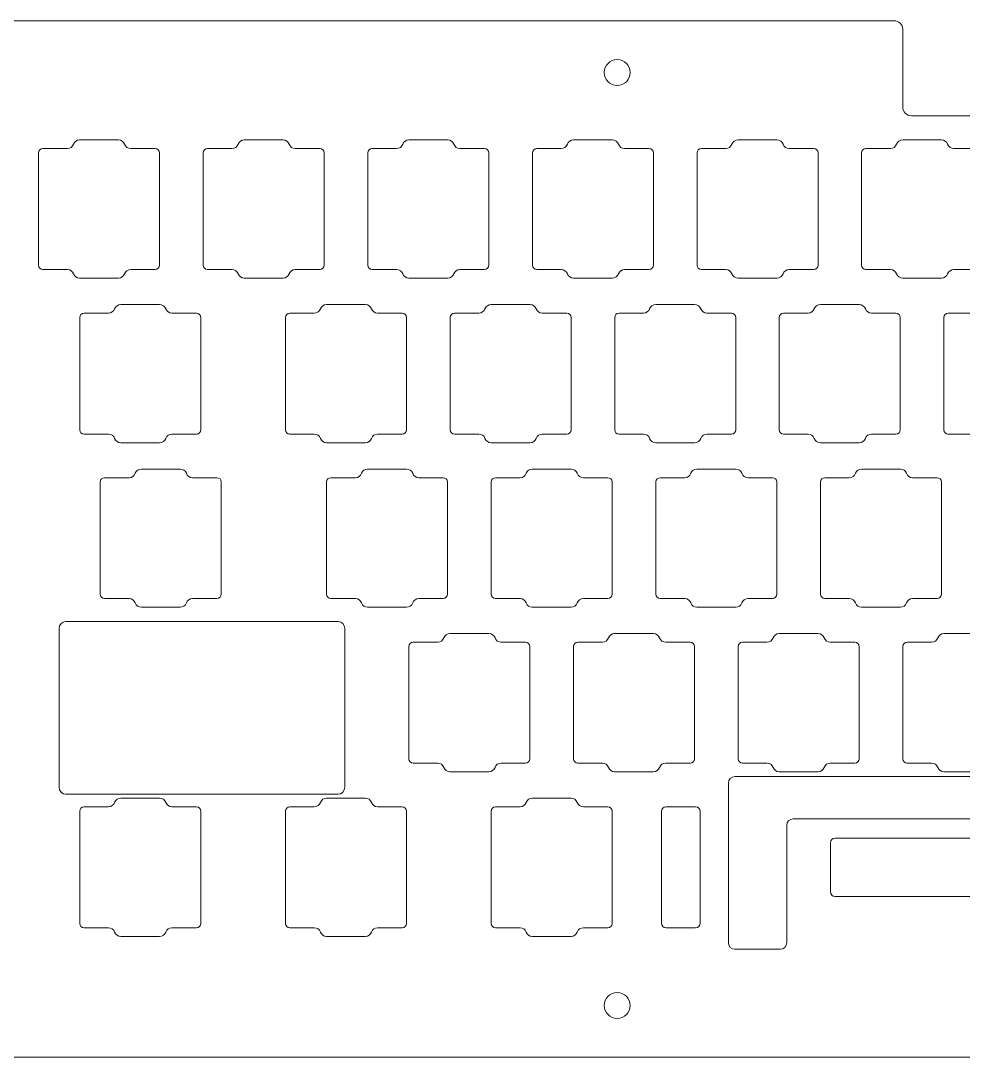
# Model space of a CAD drawing. Header units: inches. Extents: x -12 to 72, y -8.2 to 38.2.
# Drawn here: x 40.44 to 51.34, y 26.19 to 38.19 of the extents above; entities that cross this region are included whole.
import ezdxf

# ---------------------------------------------------------------- set-up
doc = ezdxf.new("R2010")
doc.units = ezdxf.units.IN
doc.header["$MEASUREMENT"] = 0
doc.layers.add('Layer 1', color=7, linetype='Continuous')

# ---------------------------------------------------------------- blocks, each defined once
blk = doc.blocks.new('block 145')
at = {"layer": 'Layer 1', "lineweight": 0}
blk.add_open_spline([(71.567, 38.189), (71.788, 38.189), (71.967, 38.009), (71.967, 37.789), (71.967, 37.789), (71.967, 26.589), (71.967, 26.589), (71.967, 26.368), (71.788, 26.189), (71.567, 26.189), (71.567, 26.189), (31.119, 26.189), (31.119, 26.189), (30.898, 26.189), (30.719, 26.368), (30.719, 26.589), (30.719, 26.589), (30.719, 37.789), (30.719, 37.789), (30.719, 38.009), (30.898, 38.189), (31.119, 38.189), (31.119, 38.189), (50.543, 38.189), (50.543, 38.189), (50.598, 38.189), (50.643, 38.144), (50.643, 38.089), (50.643, 38.089), (50.643, 37.189), (50.643, 37.189), (50.643, 37.133), (50.688, 37.089), (50.743, 37.089), (50.743, 37.089), (51.943, 37.089), (51.943, 37.089), (51.998, 37.089), (52.043, 37.133), (52.043, 37.189), (52.043, 37.189), (52.043, 38.089), (52.043, 38.089), (52.043, 38.144), (52.088, 38.189), (52.143, 38.189), (52.143, 38.189), (71.567, 38.189), (71.567, 38.189)], degree=3, knots=[0, 0, 0, 0, 1, 1, 1, 2, 2, 2, 3, 3, 3, 4, 4, 4, 5, 5, 5, 6, 6, 6, 7, 7, 7, 8, 8, 8, 9, 9, 9, 10, 10, 10, 11, 11, 11, 12, 12, 12, 13, 13, 13, 14, 14, 14, 15, 15, 15, 16, 16, 16, 16], dxfattribs=at)
blk = doc.blocks.new('block 146')
at = {"layer": 'Layer 1', "lineweight": 0}
blk.add_open_spline([(52.703, 28.051), (52.733, 28.051), (52.757, 28.075), (52.757, 28.105), (52.757, 28.105), (52.757, 28.672), (52.757, 28.672), (52.757, 28.702), (52.733, 28.726), (52.703, 28.726), (52.703, 28.726), (49.859, 28.726), (49.859, 28.726), (49.829, 28.726), (49.805, 28.702), (49.805, 28.672), (49.805, 28.672), (49.805, 28.105), (49.805, 28.105), (49.805, 28.075), (49.829, 28.051), (49.859, 28.051), (49.859, 28.051), (52.703, 28.051), (52.703, 28.051)], degree=3, knots=[0, 0, 0, 0, 1, 1, 1, 2, 2, 2, 3, 3, 3, 4, 4, 4, 5, 5, 5, 6, 6, 6, 7, 7, 7, 8, 8, 8, 8], dxfattribs=at)
blk = doc.blocks.new('block 148')
at = {"layer": 'Layer 1', "lineweight": 0}
blk.add_open_spline([(48.3, 29.035), (48.3, 29.064), (48.276, 29.089), (48.246, 29.089), (48.246, 29.089), (47.904, 29.089), (47.904, 29.089), (47.874, 29.089), (47.85, 29.064), (47.85, 29.035), (47.85, 29.035), (47.85, 27.743), (47.85, 27.743), (47.85, 27.713), (47.874, 27.689), (47.904, 27.689), (47.904, 27.689), (48.246, 27.689), (48.246, 27.689), (48.276, 27.689), (48.3, 27.713), (48.3, 27.743), (48.3, 27.743), (48.3, 29.035), (48.3, 29.035)], degree=3, knots=[0, 0, 0, 0, 1, 1, 1, 2, 2, 2, 3, 3, 3, 4, 4, 4, 5, 5, 5, 6, 6, 6, 7, 7, 7, 8, 8, 8, 8], dxfattribs=at)
blk = doc.blocks.new('block 152')
at = {"layer": 'Layer 1', "lineweight": 0}
blk.add_open_spline([(47.488, 26.789), (47.488, 26.872), (47.421, 26.939), (47.338, 26.939), (47.255, 26.939), (47.188, 26.872), (47.188, 26.789), (47.188, 26.706), (47.255, 26.639), (47.338, 26.639), (47.421, 26.639), (47.488, 26.706), (47.488, 26.789), (47.488, 26.789), (47.488, 26.789), (47.488, 26.789)], degree=3, knots=[0, 0, 0, 0, 1, 1, 1, 2, 2, 2, 3, 3, 3, 4, 4, 4, 5, 5, 5, 5], dxfattribs=at)
blk = doc.blocks.new('block 159')
at = {"layer": 'Layer 1', "lineweight": 0}
blk.add_open_spline([(47.488, 37.589), (47.488, 37.671), (47.421, 37.739), (47.338, 37.739), (47.255, 37.739), (47.188, 37.671), (47.188, 37.589), (47.188, 37.506), (47.255, 37.439), (47.338, 37.439), (47.421, 37.439), (47.488, 37.506), (47.488, 37.589), (47.488, 37.589), (47.488, 37.589), (47.488, 37.589)], degree=3, knots=[0, 0, 0, 0, 1, 1, 1, 2, 2, 2, 3, 3, 3, 4, 4, 4, 5, 5, 5, 5], dxfattribs=at)
blk = doc.blocks.new('block 166')
at = {"layer": 'Layer 1', "lineweight": 0}
blk.add_open_spline([(51.092, 35.209), (51.123, 35.209), (51.152, 35.229), (51.162, 35.259), (51.173, 35.288), (51.201, 35.309), (51.233, 35.309), (51.233, 35.309), (51.517, 35.309), (51.517, 35.309), (51.544, 35.309), (51.567, 35.331), (51.567, 35.359), (51.567, 35.359), (51.567, 36.659), (51.567, 36.659), (51.567, 36.686), (51.544, 36.709), (51.517, 36.709), (51.517, 36.709), (51.233, 36.709), (51.233, 36.709), (51.201, 36.709), (51.173, 36.729), (51.162, 36.759), (51.152, 36.788), (51.123, 36.809), (51.092, 36.809), (51.092, 36.809), (50.642, 36.809), (50.642, 36.809), (50.61, 36.809), (50.581, 36.788), (50.571, 36.759), (50.56, 36.729), (50.532, 36.709), (50.5, 36.709), (50.5, 36.709), (50.217, 36.709), (50.217, 36.709), (50.189, 36.709), (50.167, 36.686), (50.167, 36.659), (50.167, 36.659), (50.167, 35.359), (50.167, 35.359), (50.167, 35.331), (50.189, 35.309), (50.217, 35.309), (50.217, 35.309), (50.5, 35.309), (50.5, 35.309), (50.532, 35.309), (50.56, 35.288), (50.571, 35.259), (50.581, 35.229), (50.61, 35.209), (50.642, 35.209), (50.642, 35.209), (51.092, 35.209), (51.092, 35.209)], degree=3, knots=[0, 0, 0, 0, 1, 1, 1, 2, 2, 2, 3, 3, 3, 4, 4, 4, 5, 5, 5, 6, 6, 6, 7, 7, 7, 8, 8, 8, 9, 9, 9, 10, 10, 10, 11, 11, 11, 12, 12, 12, 13, 13, 13, 14, 14, 14, 15, 15, 15, 16, 16, 16, 17, 17, 17, 18, 18, 18, 19, 19, 19, 20, 20, 20, 20], dxfattribs=at)
blk = doc.blocks.new('block 167')
at = {"layer": 'Layer 1', "lineweight": 0}
blk.add_open_spline([(48.737, 36.809), (48.705, 36.809), (48.676, 36.788), (48.666, 36.759), (48.655, 36.729), (48.627, 36.709), (48.595, 36.709), (48.595, 36.709), (48.312, 36.709), (48.312, 36.709), (48.284, 36.709), (48.262, 36.686), (48.262, 36.659), (48.262, 36.659), (48.262, 35.359), (48.262, 35.359), (48.262, 35.331), (48.284, 35.309), (48.312, 35.309), (48.312, 35.309), (48.595, 35.309), (48.595, 35.309), (48.627, 35.309), (48.655, 35.288), (48.666, 35.259), (48.676, 35.229), (48.705, 35.209), (48.737, 35.209), (48.737, 35.209), (49.187, 35.209), (49.187, 35.209), (49.218, 35.209), (49.247, 35.229), (49.257, 35.259), (49.268, 35.288), (49.296, 35.309), (49.328, 35.309), (49.328, 35.309), (49.612, 35.309), (49.612, 35.309), (49.639, 35.309), (49.662, 35.331), (49.662, 35.359), (49.662, 35.359), (49.662, 36.659), (49.662, 36.659), (49.662, 36.686), (49.639, 36.709), (49.612, 36.709), (49.612, 36.709), (49.328, 36.709), (49.328, 36.709), (49.296, 36.709), (49.268, 36.729), (49.257, 36.759), (49.247, 36.788), (49.218, 36.809), (49.187, 36.809), (49.187, 36.809), (48.737, 36.809), (48.737, 36.809)], degree=3, knots=[0, 0, 0, 0, 1, 1, 1, 2, 2, 2, 3, 3, 3, 4, 4, 4, 5, 5, 5, 6, 6, 6, 7, 7, 7, 8, 8, 8, 9, 9, 9, 10, 10, 10, 11, 11, 11, 12, 12, 12, 13, 13, 13, 14, 14, 14, 15, 15, 15, 16, 16, 16, 17, 17, 17, 18, 18, 18, 19, 19, 19, 20, 20, 20, 20], dxfattribs=at)
blk = doc.blocks.new('block 168')
at = {"layer": 'Layer 1', "lineweight": 0}
blk.add_open_spline([(43.472, 35.209), (43.503, 35.209), (43.532, 35.229), (43.542, 35.259), (43.553, 35.288), (43.581, 35.309), (43.613, 35.309), (43.613, 35.309), (43.897, 35.309), (43.897, 35.309), (43.924, 35.309), (43.947, 35.331), (43.947, 35.359), (43.947, 35.359), (43.947, 36.659), (43.947, 36.659), (43.947, 36.686), (43.924, 36.709), (43.897, 36.709), (43.897, 36.709), (43.613, 36.709), (43.613, 36.709), (43.581, 36.709), (43.553, 36.729), (43.542, 36.759), (43.532, 36.788), (43.503, 36.809), (43.472, 36.809), (43.472, 36.809), (43.022, 36.809), (43.022, 36.809), (42.99, 36.809), (42.961, 36.788), (42.951, 36.759), (42.94, 36.729), (42.912, 36.709), (42.88, 36.709), (42.88, 36.709), (42.597, 36.709), (42.597, 36.709), (42.569, 36.709), (42.547, 36.686), (42.547, 36.659), (42.547, 36.659), (42.547, 35.359), (42.547, 35.359), (42.547, 35.331), (42.569, 35.309), (42.597, 35.309), (42.597, 35.309), (42.88, 35.309), (42.88, 35.309), (42.912, 35.309), (42.94, 35.288), (42.951, 35.259), (42.961, 35.229), (42.99, 35.209), (43.022, 35.209), (43.022, 35.209), (43.472, 35.209), (43.472, 35.209)], degree=3, knots=[0, 0, 0, 0, 1, 1, 1, 2, 2, 2, 3, 3, 3, 4, 4, 4, 5, 5, 5, 6, 6, 6, 7, 7, 7, 8, 8, 8, 9, 9, 9, 10, 10, 10, 11, 11, 11, 12, 12, 12, 13, 13, 13, 14, 14, 14, 15, 15, 15, 16, 16, 16, 17, 17, 17, 18, 18, 18, 19, 19, 19, 20, 20, 20, 20], dxfattribs=at)
blk = doc.blocks.new('block 169')
at = {"layer": 'Layer 1', "lineweight": 0}
blk.add_open_spline([(41.117, 36.809), (41.085, 36.809), (41.056, 36.788), (41.046, 36.759), (41.035, 36.729), (41.007, 36.709), (40.975, 36.709), (40.975, 36.709), (40.692, 36.709), (40.692, 36.709), (40.664, 36.709), (40.642, 36.686), (40.642, 36.659), (40.642, 36.659), (40.642, 35.359), (40.642, 35.359), (40.642, 35.331), (40.664, 35.309), (40.692, 35.309), (40.692, 35.309), (40.975, 35.309), (40.975, 35.309), (41.007, 35.309), (41.035, 35.288), (41.046, 35.259), (41.056, 35.229), (41.085, 35.209), (41.117, 35.209), (41.117, 35.209), (41.567, 35.209), (41.567, 35.209), (41.598, 35.209), (41.627, 35.229), (41.637, 35.259), (41.648, 35.288), (41.676, 35.309), (41.708, 35.309), (41.708, 35.309), (41.992, 35.309), (41.992, 35.309), (42.019, 35.309), (42.042, 35.331), (42.042, 35.359), (42.042, 35.359), (42.042, 36.659), (42.042, 36.659), (42.042, 36.686), (42.019, 36.709), (41.992, 36.709), (41.992, 36.709), (41.708, 36.709), (41.708, 36.709), (41.676, 36.709), (41.648, 36.729), (41.637, 36.759), (41.627, 36.788), (41.598, 36.809), (41.567, 36.809), (41.567, 36.809), (41.117, 36.809), (41.117, 36.809)], degree=3, knots=[0, 0, 0, 0, 1, 1, 1, 2, 2, 2, 3, 3, 3, 4, 4, 4, 5, 5, 5, 6, 6, 6, 7, 7, 7, 8, 8, 8, 9, 9, 9, 10, 10, 10, 11, 11, 11, 12, 12, 12, 13, 13, 13, 14, 14, 14, 15, 15, 15, 16, 16, 16, 17, 17, 17, 18, 18, 18, 19, 19, 19, 20, 20, 20, 20], dxfattribs=at)
blk = doc.blocks.new('block 172')
at = {"layer": 'Layer 1', "lineweight": 0}
blk.add_open_spline([(50.139, 33.303), (50.171, 33.303), (50.199, 33.324), (50.21, 33.354), (50.22, 33.383), (50.249, 33.404), (50.28, 33.404), (50.28, 33.404), (50.564, 33.404), (50.564, 33.404), (50.592, 33.404), (50.614, 33.426), (50.614, 33.453), (50.614, 33.453), (50.614, 34.754), (50.614, 34.754), (50.614, 34.781), (50.592, 34.804), (50.564, 34.804), (50.564, 34.804), (50.28, 34.804), (50.28, 34.804), (50.249, 34.804), (50.22, 34.824), (50.21, 34.854), (50.199, 34.883), (50.171, 34.904), (50.139, 34.904), (50.139, 34.904), (49.689, 34.904), (49.689, 34.904), (49.657, 34.904), (49.629, 34.883), (49.618, 34.854), (49.608, 34.824), (49.579, 34.804), (49.548, 34.804), (49.548, 34.804), (49.264, 34.804), (49.264, 34.804), (49.236, 34.804), (49.214, 34.781), (49.214, 34.754), (49.214, 34.754), (49.214, 33.453), (49.214, 33.453), (49.214, 33.426), (49.236, 33.404), (49.264, 33.404), (49.264, 33.404), (49.548, 33.404), (49.548, 33.404), (49.579, 33.404), (49.608, 33.383), (49.618, 33.354), (49.629, 33.324), (49.657, 33.303), (49.689, 33.303), (49.689, 33.303), (50.139, 33.303), (50.139, 33.303)], degree=3, knots=[0, 0, 0, 0, 1, 1, 1, 2, 2, 2, 3, 3, 3, 4, 4, 4, 5, 5, 5, 6, 6, 6, 7, 7, 7, 8, 8, 8, 9, 9, 9, 10, 10, 10, 11, 11, 11, 12, 12, 12, 13, 13, 13, 14, 14, 14, 15, 15, 15, 16, 16, 16, 17, 17, 17, 18, 18, 18, 19, 19, 19, 20, 20, 20, 20], dxfattribs=at)
blk = doc.blocks.new('block 173')
at = {"layer": 'Layer 1', "lineweight": 0}
blk.add_open_spline([(47.784, 34.904), (47.752, 34.904), (47.724, 34.883), (47.713, 34.854), (47.703, 34.824), (47.674, 34.804), (47.643, 34.804), (47.643, 34.804), (47.359, 34.804), (47.359, 34.804), (47.331, 34.804), (47.309, 34.781), (47.309, 34.754), (47.309, 34.754), (47.309, 33.453), (47.309, 33.453), (47.309, 33.426), (47.331, 33.404), (47.359, 33.404), (47.359, 33.404), (47.643, 33.404), (47.643, 33.404), (47.674, 33.404), (47.703, 33.383), (47.713, 33.354), (47.724, 33.324), (47.752, 33.303), (47.784, 33.303), (47.784, 33.303), (48.234, 33.303), (48.234, 33.303), (48.266, 33.303), (48.294, 33.324), (48.305, 33.354), (48.315, 33.383), (48.344, 33.404), (48.375, 33.404), (48.375, 33.404), (48.659, 33.404), (48.659, 33.404), (48.687, 33.404), (48.709, 33.426), (48.709, 33.453), (48.709, 33.453), (48.709, 34.754), (48.709, 34.754), (48.709, 34.781), (48.687, 34.804), (48.659, 34.804), (48.659, 34.804), (48.375, 34.804), (48.375, 34.804), (48.344, 34.804), (48.315, 34.824), (48.305, 34.854), (48.294, 34.883), (48.266, 34.904), (48.234, 34.904), (48.234, 34.904), (47.784, 34.904), (47.784, 34.904)], degree=3, knots=[0, 0, 0, 0, 1, 1, 1, 2, 2, 2, 3, 3, 3, 4, 4, 4, 5, 5, 5, 6, 6, 6, 7, 7, 7, 8, 8, 8, 9, 9, 9, 10, 10, 10, 11, 11, 11, 12, 12, 12, 13, 13, 13, 14, 14, 14, 15, 15, 15, 16, 16, 16, 17, 17, 17, 18, 18, 18, 19, 19, 19, 20, 20, 20, 20], dxfattribs=at)
blk = doc.blocks.new('block 176')
at = {"layer": 'Layer 1', "lineweight": 0}
blk.add_open_spline([(50.615, 31.399), (50.647, 31.399), (50.675, 31.419), (50.686, 31.449), (50.697, 31.479), (50.725, 31.499), (50.757, 31.499), (50.757, 31.499), (51.04, 31.499), (51.04, 31.499), (51.068, 31.499), (51.09, 31.521), (51.09, 31.549), (51.09, 31.549), (51.09, 32.849), (51.09, 32.849), (51.09, 32.876), (51.068, 32.898), (51.04, 32.898), (51.04, 32.898), (50.757, 32.898), (50.757, 32.898), (50.725, 32.898), (50.697, 32.919), (50.686, 32.949), (50.675, 32.978), (50.647, 32.999), (50.615, 32.999), (50.615, 32.999), (50.165, 32.999), (50.165, 32.999), (50.134, 32.999), (50.105, 32.978), (50.095, 32.949), (50.084, 32.919), (50.056, 32.898), (50.024, 32.898), (50.024, 32.898), (49.74, 32.898), (49.74, 32.898), (49.713, 32.898), (49.69, 32.876), (49.69, 32.849), (49.69, 32.849), (49.69, 31.549), (49.69, 31.549), (49.69, 31.521), (49.713, 31.499), (49.74, 31.499), (49.74, 31.499), (50.024, 31.499), (50.024, 31.499), (50.056, 31.499), (50.084, 31.479), (50.095, 31.449), (50.105, 31.419), (50.134, 31.399), (50.165, 31.399), (50.165, 31.399), (50.615, 31.399), (50.615, 31.399)], degree=3, knots=[0, 0, 0, 0, 1, 1, 1, 2, 2, 2, 3, 3, 3, 4, 4, 4, 5, 5, 5, 6, 6, 6, 7, 7, 7, 8, 8, 8, 9, 9, 9, 10, 10, 10, 11, 11, 11, 12, 12, 12, 13, 13, 13, 14, 14, 14, 15, 15, 15, 16, 16, 16, 17, 17, 17, 18, 18, 18, 19, 19, 19, 20, 20, 20, 20], dxfattribs=at)
blk = doc.blocks.new('block 177')
at = {"layer": 'Layer 1', "lineweight": 0}
blk.add_open_spline([(48.26, 32.999), (48.229, 32.999), (48.2, 32.978), (48.19, 32.949), (48.179, 32.919), (48.151, 32.898), (48.119, 32.898), (48.119, 32.898), (47.835, 32.898), (47.835, 32.898), (47.808, 32.898), (47.785, 32.876), (47.785, 32.849), (47.785, 32.849), (47.785, 31.549), (47.785, 31.549), (47.785, 31.521), (47.808, 31.499), (47.835, 31.499), (47.835, 31.499), (48.119, 31.499), (48.119, 31.499), (48.151, 31.499), (48.179, 31.479), (48.19, 31.449), (48.2, 31.419), (48.229, 31.399), (48.26, 31.399), (48.26, 31.399), (48.71, 31.399), (48.71, 31.399), (48.742, 31.399), (48.77, 31.419), (48.781, 31.449), (48.792, 31.479), (48.82, 31.499), (48.852, 31.499), (48.852, 31.499), (49.135, 31.499), (49.135, 31.499), (49.163, 31.499), (49.185, 31.521), (49.185, 31.549), (49.185, 31.549), (49.185, 32.849), (49.185, 32.849), (49.185, 32.876), (49.163, 32.898), (49.135, 32.898), (49.135, 32.898), (48.852, 32.898), (48.852, 32.898), (48.82, 32.898), (48.792, 32.919), (48.781, 32.949), (48.77, 32.978), (48.742, 32.999), (48.71, 32.999), (48.71, 32.999), (48.26, 32.999), (48.26, 32.999)], degree=3, knots=[0, 0, 0, 0, 1, 1, 1, 2, 2, 2, 3, 3, 3, 4, 4, 4, 5, 5, 5, 6, 6, 6, 7, 7, 7, 8, 8, 8, 9, 9, 9, 10, 10, 10, 11, 11, 11, 12, 12, 12, 13, 13, 13, 14, 14, 14, 15, 15, 15, 16, 16, 16, 17, 17, 17, 18, 18, 18, 19, 19, 19, 20, 20, 20, 20], dxfattribs=at)
blk = doc.blocks.new('block 180')
at = {"layer": 'Layer 1', "lineweight": 0}
blk.add_open_spline([(51.568, 29.494), (51.6, 29.494), (51.628, 29.514), (51.639, 29.544), (51.649, 29.574), (51.677, 29.594), (51.709, 29.594), (51.709, 29.594), (51.993, 29.594), (51.993, 29.594), (52.02, 29.594), (52.043, 29.616), (52.043, 29.644), (52.043, 29.644), (52.043, 30.944), (52.043, 30.944), (52.043, 30.971), (52.02, 30.994), (51.993, 30.994), (51.993, 30.994), (51.709, 30.994), (51.709, 30.994), (51.677, 30.994), (51.649, 31.014), (51.639, 31.044), (51.628, 31.074), (51.6, 31.094), (51.568, 31.094), (51.568, 31.094), (51.118, 31.094), (51.118, 31.094), (51.086, 31.094), (51.058, 31.074), (51.047, 31.044), (51.037, 31.014), (51.008, 30.994), (50.976, 30.994), (50.976, 30.994), (50.693, 30.994), (50.693, 30.994), (50.665, 30.994), (50.643, 30.971), (50.643, 30.944), (50.643, 30.944), (50.643, 29.644), (50.643, 29.644), (50.643, 29.616), (50.665, 29.594), (50.693, 29.594), (50.693, 29.594), (50.976, 29.594), (50.976, 29.594), (51.008, 29.594), (51.037, 29.574), (51.047, 29.544), (51.058, 29.514), (51.086, 29.494), (51.118, 29.494), (51.118, 29.494), (51.568, 29.494), (51.568, 29.494)], degree=3, knots=[0, 0, 0, 0, 1, 1, 1, 2, 2, 2, 3, 3, 3, 4, 4, 4, 5, 5, 5, 6, 6, 6, 7, 7, 7, 8, 8, 8, 9, 9, 9, 10, 10, 10, 11, 11, 11, 12, 12, 12, 13, 13, 13, 14, 14, 14, 15, 15, 15, 16, 16, 16, 17, 17, 17, 18, 18, 18, 19, 19, 19, 20, 20, 20, 20], dxfattribs=at)
blk = doc.blocks.new('block 181')
at = {"layer": 'Layer 1', "lineweight": 0}
blk.add_open_spline([(49.213, 31.094), (49.181, 31.094), (49.153, 31.074), (49.142, 31.044), (49.132, 31.014), (49.103, 30.994), (49.071, 30.994), (49.071, 30.994), (48.788, 30.994), (48.788, 30.994), (48.76, 30.994), (48.738, 30.971), (48.738, 30.944), (48.738, 30.944), (48.738, 29.644), (48.738, 29.644), (48.738, 29.616), (48.76, 29.594), (48.788, 29.594), (48.788, 29.594), (49.071, 29.594), (49.071, 29.594), (49.103, 29.594), (49.132, 29.574), (49.142, 29.544), (49.153, 29.514), (49.181, 29.494), (49.213, 29.494), (49.213, 29.494), (49.663, 29.494), (49.663, 29.494), (49.695, 29.494), (49.723, 29.514), (49.734, 29.544), (49.744, 29.574), (49.772, 29.594), (49.804, 29.594), (49.804, 29.594), (50.088, 29.594), (50.088, 29.594), (50.115, 29.594), (50.138, 29.616), (50.138, 29.644), (50.138, 29.644), (50.138, 30.944), (50.138, 30.944), (50.138, 30.971), (50.115, 30.994), (50.088, 30.994), (50.088, 30.994), (49.804, 30.994), (49.804, 30.994), (49.772, 30.994), (49.744, 31.014), (49.734, 31.044), (49.723, 31.074), (49.695, 31.094), (49.663, 31.094), (49.663, 31.094), (49.213, 31.094), (49.213, 31.094)], degree=3, knots=[0, 0, 0, 0, 1, 1, 1, 2, 2, 2, 3, 3, 3, 4, 4, 4, 5, 5, 5, 6, 6, 6, 7, 7, 7, 8, 8, 8, 9, 9, 9, 10, 10, 10, 11, 11, 11, 12, 12, 12, 13, 13, 13, 14, 14, 14, 15, 15, 15, 16, 16, 16, 17, 17, 17, 18, 18, 18, 19, 19, 19, 20, 20, 20, 20], dxfattribs=at)
blk = doc.blocks.new('block 184')
at = {"layer": 'Layer 1', "lineweight": 0}
blk.add_open_spline([(40.955, 29.234), (40.913, 29.234), (40.88, 29.27), (40.88, 29.315), (40.88, 29.315), (40.88, 31.152), (40.88, 31.152), (40.88, 31.197), (40.913, 31.234), (40.955, 31.234), (40.955, 31.234), (44.11, 31.234), (44.11, 31.234), (44.151, 31.234), (44.185, 31.197), (44.185, 31.152), (44.185, 31.152), (44.185, 29.315), (44.185, 29.315), (44.185, 29.27), (44.151, 29.234), (44.11, 29.234), (44.11, 29.234), (40.955, 29.234), (40.955, 29.234)], degree=3, knots=[0, 0, 0, 0, 1, 1, 1, 2, 2, 2, 3, 3, 3, 4, 4, 4, 5, 5, 5, 6, 6, 6, 7, 7, 7, 8, 8, 8, 8], dxfattribs=at)
blk = doc.blocks.new('block 140')
at = {"layer": 'Layer 1', "lineweight": 0}
for points, knots in [([(45.377, 35.209), (45.408, 35.209), (45.437, 35.229), (45.447, 35.259), (45.458, 35.288), (45.486, 35.309), (45.518, 35.309), (45.518, 35.309), (45.802, 35.309), (45.802, 35.309), (45.829, 35.309), (45.852, 35.331), (45.852, 35.359), (45.852, 35.359), (45.852, 36.659), (45.852, 36.659), (45.852, 36.686), (45.829, 36.709), (45.802, 36.709), (45.802, 36.709), (45.518, 36.709), (45.518, 36.709), (45.486, 36.709), (45.458, 36.729), (45.447, 36.759), (45.437, 36.788), (45.408, 36.809), (45.377, 36.809), (45.377, 36.809), (44.927, 36.809), (44.927, 36.809), (44.895, 36.809), (44.866, 36.788), (44.856, 36.759), (44.845, 36.729), (44.817, 36.709), (44.785, 36.709), (44.785, 36.709), (44.502, 36.709), (44.502, 36.709), (44.474, 36.709), (44.452, 36.686), (44.452, 36.659), (44.452, 36.659), (44.452, 35.359), (44.452, 35.359), (44.452, 35.331), (44.474, 35.309), (44.502, 35.309), (44.502, 35.309), (44.785, 35.309), (44.785, 35.309), (44.817, 35.309), (44.845, 35.288), (44.856, 35.259), (44.866, 35.229), (44.895, 35.209), (44.927, 35.209), (44.927, 35.209), (45.377, 35.209), (45.377, 35.209)], [0, 0, 0, 0, 1, 1, 1, 2, 2, 2, 3, 3, 3, 4, 4, 4, 5, 5, 5, 6, 6, 6, 7, 7, 7, 8, 8, 8, 9, 9, 9, 10, 10, 10, 11, 11, 11, 12, 12, 12, 13, 13, 13, 14, 14, 14, 15, 15, 15, 16, 16, 16, 17, 17, 17, 18, 18, 18, 19, 19, 19, 20, 20, 20, 20]), ([(47.282, 35.209), (47.313, 35.209), (47.342, 35.229), (47.352, 35.259), (47.363, 35.288), (47.391, 35.309), (47.423, 35.309), (47.423, 35.309), (47.707, 35.309), (47.707, 35.309), (47.734, 35.309), (47.757, 35.331), (47.757, 35.359), (47.757, 35.359), (47.757, 36.659), (47.757, 36.659), (47.757, 36.686), (47.734, 36.709), (47.707, 36.709), (47.707, 36.709), (47.423, 36.709), (47.423, 36.709), (47.391, 36.709), (47.363, 36.729), (47.352, 36.759), (47.342, 36.788), (47.313, 36.809), (47.282, 36.809), (47.282, 36.809), (46.832, 36.809), (46.832, 36.809), (46.8, 36.809), (46.771, 36.788), (46.761, 36.759), (46.75, 36.729), (46.722, 36.709), (46.69, 36.709), (46.69, 36.709), (46.407, 36.709), (46.407, 36.709), (46.379, 36.709), (46.357, 36.686), (46.357, 36.659), (46.357, 36.659), (46.357, 35.359), (46.357, 35.359), (46.357, 35.331), (46.379, 35.309), (46.407, 35.309), (46.407, 35.309), (46.69, 35.309), (46.69, 35.309), (46.722, 35.309), (46.75, 35.288), (46.761, 35.259), (46.771, 35.229), (46.8, 35.209), (46.832, 35.209), (46.832, 35.209), (47.282, 35.209), (47.282, 35.209)], [0, 0, 0, 0, 1, 1, 1, 2, 2, 2, 3, 3, 3, 4, 4, 4, 5, 5, 5, 6, 6, 6, 7, 7, 7, 8, 8, 8, 9, 9, 9, 10, 10, 10, 11, 11, 11, 12, 12, 12, 13, 13, 13, 14, 14, 14, 15, 15, 15, 16, 16, 16, 17, 17, 17, 18, 18, 18, 19, 19, 19, 20, 20, 20, 20]), ([(42.043, 33.303), (42.075, 33.303), (42.103, 33.324), (42.114, 33.354), (42.124, 33.383), (42.152, 33.404), (42.184, 33.404), (42.184, 33.404), (42.468, 33.404), (42.468, 33.404), (42.495, 33.404), (42.518, 33.426), (42.518, 33.453), (42.518, 33.453), (42.518, 34.754), (42.518, 34.754), (42.518, 34.781), (42.495, 34.804), (42.468, 34.804), (42.468, 34.804), (42.184, 34.804), (42.184, 34.804), (42.152, 34.804), (42.124, 34.824), (42.114, 34.854), (42.103, 34.883), (42.075, 34.904), (42.043, 34.904), (42.043, 34.904), (41.593, 34.904), (41.593, 34.904), (41.561, 34.904), (41.533, 34.883), (41.522, 34.854), (41.512, 34.824), (41.483, 34.804), (41.451, 34.804), (41.451, 34.804), (41.168, 34.804), (41.168, 34.804), (41.14, 34.804), (41.118, 34.781), (41.118, 34.754), (41.118, 34.754), (41.118, 33.453), (41.118, 33.453), (41.118, 33.426), (41.14, 33.404), (41.168, 33.404), (41.168, 33.404), (41.451, 33.404), (41.451, 33.404), (41.483, 33.404), (41.512, 33.383), (41.522, 33.354), (41.533, 33.324), (41.561, 33.303), (41.593, 33.303), (41.593, 33.303), (42.043, 33.303), (42.043, 33.303)], [0, 0, 0, 0, 1, 1, 1, 2, 2, 2, 3, 3, 3, 4, 4, 4, 5, 5, 5, 6, 6, 6, 7, 7, 7, 8, 8, 8, 9, 9, 9, 10, 10, 10, 11, 11, 11, 12, 12, 12, 13, 13, 13, 14, 14, 14, 15, 15, 15, 16, 16, 16, 17, 17, 17, 18, 18, 18, 19, 19, 19, 20, 20, 20, 20]), ([(44.424, 33.303), (44.456, 33.303), (44.484, 33.324), (44.495, 33.354), (44.505, 33.383), (44.534, 33.404), (44.565, 33.404), (44.565, 33.404), (44.849, 33.404), (44.849, 33.404), (44.877, 33.404), (44.899, 33.426), (44.899, 33.453), (44.899, 33.453), (44.899, 34.754), (44.899, 34.754), (44.899, 34.781), (44.877, 34.804), (44.849, 34.804), (44.849, 34.804), (44.565, 34.804), (44.565, 34.804), (44.534, 34.804), (44.505, 34.824), (44.495, 34.854), (44.484, 34.883), (44.456, 34.904), (44.424, 34.904), (44.424, 34.904), (43.974, 34.904), (43.974, 34.904), (43.942, 34.904), (43.914, 34.883), (43.903, 34.854), (43.893, 34.824), (43.864, 34.804), (43.833, 34.804), (43.833, 34.804), (43.549, 34.804), (43.549, 34.804), (43.521, 34.804), (43.499, 34.781), (43.499, 34.754), (43.499, 34.754), (43.499, 33.453), (43.499, 33.453), (43.499, 33.426), (43.521, 33.404), (43.549, 33.404), (43.549, 33.404), (43.833, 33.404), (43.833, 33.404), (43.864, 33.404), (43.893, 33.383), (43.903, 33.354), (43.914, 33.324), (43.942, 33.303), (43.974, 33.303), (43.974, 33.303), (44.424, 33.303), (44.424, 33.303)], [0, 0, 0, 0, 1, 1, 1, 2, 2, 2, 3, 3, 3, 4, 4, 4, 5, 5, 5, 6, 6, 6, 7, 7, 7, 8, 8, 8, 9, 9, 9, 10, 10, 10, 11, 11, 11, 12, 12, 12, 13, 13, 13, 14, 14, 14, 15, 15, 15, 16, 16, 16, 17, 17, 17, 18, 18, 18, 19, 19, 19, 20, 20, 20, 20]), ([(46.329, 33.303), (46.361, 33.303), (46.389, 33.324), (46.4, 33.354), (46.41, 33.383), (46.439, 33.404), (46.47, 33.404), (46.47, 33.404), (46.754, 33.404), (46.754, 33.404), (46.782, 33.404), (46.804, 33.426), (46.804, 33.453), (46.804, 33.453), (46.804, 34.754), (46.804, 34.754), (46.804, 34.781), (46.782, 34.804), (46.754, 34.804), (46.754, 34.804), (46.47, 34.804), (46.47, 34.804), (46.439, 34.804), (46.41, 34.824), (46.4, 34.854), (46.389, 34.883), (46.361, 34.904), (46.329, 34.904), (46.329, 34.904), (45.879, 34.904), (45.879, 34.904), (45.847, 34.904), (45.819, 34.883), (45.808, 34.854), (45.798, 34.824), (45.769, 34.804), (45.738, 34.804), (45.738, 34.804), (45.454, 34.804), (45.454, 34.804), (45.426, 34.804), (45.404, 34.781), (45.404, 34.754), (45.404, 34.754), (45.404, 33.453), (45.404, 33.453), (45.404, 33.426), (45.426, 33.404), (45.454, 33.404), (45.454, 33.404), (45.738, 33.404), (45.738, 33.404), (45.769, 33.404), (45.798, 33.383), (45.808, 33.354), (45.819, 33.324), (45.847, 33.303), (45.879, 33.303), (45.879, 33.303), (46.329, 33.303), (46.329, 33.303)], [0, 0, 0, 0, 1, 1, 1, 2, 2, 2, 3, 3, 3, 4, 4, 4, 5, 5, 5, 6, 6, 6, 7, 7, 7, 8, 8, 8, 9, 9, 9, 10, 10, 10, 11, 11, 11, 12, 12, 12, 13, 13, 13, 14, 14, 14, 15, 15, 15, 16, 16, 16, 17, 17, 17, 18, 18, 18, 19, 19, 19, 20, 20, 20, 20]), ([(52.044, 33.303), (52.076, 33.303), (52.104, 33.324), (52.115, 33.354), (52.125, 33.383), (52.154, 33.404), (52.185, 33.404), (52.185, 33.404), (52.469, 33.404), (52.469, 33.404), (52.497, 33.404), (52.519, 33.426), (52.519, 33.453), (52.519, 33.453), (52.519, 34.754), (52.519, 34.754), (52.519, 34.781), (52.497, 34.804), (52.469, 34.804), (52.469, 34.804), (52.185, 34.804), (52.185, 34.804), (52.154, 34.804), (52.125, 34.824), (52.115, 34.854), (52.104, 34.883), (52.076, 34.904), (52.044, 34.904), (52.044, 34.904), (51.594, 34.904), (51.594, 34.904), (51.562, 34.904), (51.534, 34.883), (51.523, 34.854), (51.513, 34.824), (51.484, 34.804), (51.453, 34.804), (51.453, 34.804), (51.169, 34.804), (51.169, 34.804), (51.141, 34.804), (51.119, 34.781), (51.119, 34.754), (51.119, 34.754), (51.119, 33.453), (51.119, 33.453), (51.119, 33.426), (51.141, 33.404), (51.169, 33.404), (51.169, 33.404), (51.453, 33.404), (51.453, 33.404), (51.484, 33.404), (51.513, 33.383), (51.523, 33.354), (51.534, 33.324), (51.562, 33.303), (51.594, 33.303), (51.594, 33.303), (52.044, 33.303), (52.044, 33.303)], [0, 0, 0, 0, 1, 1, 1, 2, 2, 2, 3, 3, 3, 4, 4, 4, 5, 5, 5, 6, 6, 6, 7, 7, 7, 8, 8, 8, 9, 9, 9, 10, 10, 10, 11, 11, 11, 12, 12, 12, 13, 13, 13, 14, 14, 14, 15, 15, 15, 16, 16, 16, 17, 17, 17, 18, 18, 18, 19, 19, 19, 20, 20, 20, 20]), ([(42.281, 31.399), (42.313, 31.399), (42.341, 31.419), (42.352, 31.449), (42.362, 31.479), (42.391, 31.499), (42.422, 31.499), (42.422, 31.499), (42.706, 31.499), (42.706, 31.499), (42.734, 31.499), (42.756, 31.521), (42.756, 31.549), (42.756, 31.549), (42.756, 32.849), (42.756, 32.849), (42.756, 32.876), (42.734, 32.898), (42.706, 32.898), (42.706, 32.898), (42.422, 32.898), (42.422, 32.898), (42.391, 32.898), (42.362, 32.919), (42.352, 32.949), (42.341, 32.978), (42.313, 32.999), (42.281, 32.999), (42.281, 32.999), (41.831, 32.999), (41.831, 32.999), (41.799, 32.999), (41.771, 32.978), (41.76, 32.949), (41.75, 32.919), (41.721, 32.898), (41.69, 32.898), (41.69, 32.898), (41.406, 32.898), (41.406, 32.898), (41.378, 32.898), (41.356, 32.876), (41.356, 32.849), (41.356, 32.849), (41.356, 31.549), (41.356, 31.549), (41.356, 31.521), (41.378, 31.499), (41.406, 31.499), (41.406, 31.499), (41.69, 31.499), (41.69, 31.499), (41.721, 31.499), (41.75, 31.479), (41.76, 31.449), (41.771, 31.419), (41.799, 31.399), (41.831, 31.399), (41.831, 31.399), (42.281, 31.399), (42.281, 31.399)], [0, 0, 0, 0, 1, 1, 1, 2, 2, 2, 3, 3, 3, 4, 4, 4, 5, 5, 5, 6, 6, 6, 7, 7, 7, 8, 8, 8, 9, 9, 9, 10, 10, 10, 11, 11, 11, 12, 12, 12, 13, 13, 13, 14, 14, 14, 15, 15, 15, 16, 16, 16, 17, 17, 17, 18, 18, 18, 19, 19, 19, 20, 20, 20, 20]), ([(44.9, 31.399), (44.932, 31.399), (44.96, 31.419), (44.971, 31.449), (44.982, 31.479), (45.01, 31.499), (45.042, 31.499), (45.042, 31.499), (45.325, 31.499), (45.325, 31.499), (45.353, 31.499), (45.375, 31.521), (45.375, 31.549), (45.375, 31.549), (45.375, 32.849), (45.375, 32.849), (45.375, 32.876), (45.353, 32.898), (45.325, 32.898), (45.325, 32.898), (45.042, 32.898), (45.042, 32.898), (45.01, 32.898), (44.982, 32.919), (44.971, 32.949), (44.96, 32.978), (44.932, 32.999), (44.9, 32.999), (44.9, 32.999), (44.45, 32.999), (44.45, 32.999), (44.419, 32.999), (44.39, 32.978), (44.38, 32.949), (44.369, 32.919), (44.341, 32.898), (44.309, 32.898), (44.309, 32.898), (44.025, 32.898), (44.025, 32.898), (43.998, 32.898), (43.975, 32.876), (43.975, 32.849), (43.975, 32.849), (43.975, 31.549), (43.975, 31.549), (43.975, 31.521), (43.998, 31.499), (44.025, 31.499), (44.025, 31.499), (44.309, 31.499), (44.309, 31.499), (44.341, 31.499), (44.369, 31.479), (44.38, 31.449), (44.39, 31.419), (44.419, 31.399), (44.45, 31.399), (44.45, 31.399), (44.9, 31.399), (44.9, 31.399)], [0, 0, 0, 0, 1, 1, 1, 2, 2, 2, 3, 3, 3, 4, 4, 4, 5, 5, 5, 6, 6, 6, 7, 7, 7, 8, 8, 8, 9, 9, 9, 10, 10, 10, 11, 11, 11, 12, 12, 12, 13, 13, 13, 14, 14, 14, 15, 15, 15, 16, 16, 16, 17, 17, 17, 18, 18, 18, 19, 19, 19, 20, 20, 20, 20]), ([(46.805, 31.399), (46.837, 31.399), (46.865, 31.419), (46.876, 31.449), (46.887, 31.479), (46.915, 31.499), (46.947, 31.499), (46.947, 31.499), (47.23, 31.499), (47.23, 31.499), (47.258, 31.499), (47.28, 31.521), (47.28, 31.549), (47.28, 31.549), (47.28, 32.849), (47.28, 32.849), (47.28, 32.876), (47.258, 32.898), (47.23, 32.898), (47.23, 32.898), (46.947, 32.898), (46.947, 32.898), (46.915, 32.898), (46.887, 32.919), (46.876, 32.949), (46.865, 32.978), (46.837, 32.999), (46.805, 32.999), (46.805, 32.999), (46.355, 32.999), (46.355, 32.999), (46.324, 32.999), (46.295, 32.978), (46.285, 32.949), (46.274, 32.919), (46.246, 32.898), (46.214, 32.898), (46.214, 32.898), (45.93, 32.898), (45.93, 32.898), (45.903, 32.898), (45.88, 32.876), (45.88, 32.849), (45.88, 32.849), (45.88, 31.549), (45.88, 31.549), (45.88, 31.521), (45.903, 31.499), (45.93, 31.499), (45.93, 31.499), (46.214, 31.499), (46.214, 31.499), (46.246, 31.499), (46.274, 31.479), (46.285, 31.449), (46.295, 31.419), (46.324, 31.399), (46.355, 31.399), (46.355, 31.399), (46.805, 31.399), (46.805, 31.399)], [0, 0, 0, 0, 1, 1, 1, 2, 2, 2, 3, 3, 3, 4, 4, 4, 5, 5, 5, 6, 6, 6, 7, 7, 7, 8, 8, 8, 9, 9, 9, 10, 10, 10, 11, 11, 11, 12, 12, 12, 13, 13, 13, 14, 14, 14, 15, 15, 15, 16, 16, 16, 17, 17, 17, 18, 18, 18, 19, 19, 19, 20, 20, 20, 20]), ([(45.853, 29.494), (45.885, 29.494), (45.913, 29.514), (45.924, 29.544), (45.934, 29.574), (45.962, 29.594), (45.994, 29.594), (45.994, 29.594), (46.278, 29.594), (46.278, 29.594), (46.305, 29.594), (46.328, 29.616), (46.328, 29.644), (46.328, 29.644), (46.328, 30.944), (46.328, 30.944), (46.328, 30.971), (46.305, 30.994), (46.278, 30.994), (46.278, 30.994), (45.994, 30.994), (45.994, 30.994), (45.962, 30.994), (45.934, 31.014), (45.924, 31.044), (45.913, 31.074), (45.885, 31.094), (45.853, 31.094), (45.853, 31.094), (45.403, 31.094), (45.403, 31.094), (45.371, 31.094), (45.343, 31.074), (45.332, 31.044), (45.322, 31.014), (45.293, 30.994), (45.261, 30.994), (45.261, 30.994), (44.978, 30.994), (44.978, 30.994), (44.95, 30.994), (44.928, 30.971), (44.928, 30.944), (44.928, 30.944), (44.928, 29.644), (44.928, 29.644), (44.928, 29.616), (44.95, 29.594), (44.978, 29.594), (44.978, 29.594), (45.261, 29.594), (45.261, 29.594), (45.293, 29.594), (45.322, 29.574), (45.332, 29.544), (45.343, 29.514), (45.371, 29.494), (45.403, 29.494), (45.403, 29.494), (45.853, 29.494), (45.853, 29.494)], [0, 0, 0, 0, 1, 1, 1, 2, 2, 2, 3, 3, 3, 4, 4, 4, 5, 5, 5, 6, 6, 6, 7, 7, 7, 8, 8, 8, 9, 9, 9, 10, 10, 10, 11, 11, 11, 12, 12, 12, 13, 13, 13, 14, 14, 14, 15, 15, 15, 16, 16, 16, 17, 17, 17, 18, 18, 18, 19, 19, 19, 20, 20, 20, 20]), ([(47.758, 29.494), (47.79, 29.494), (47.818, 29.514), (47.829, 29.544), (47.839, 29.574), (47.867, 29.594), (47.899, 29.594), (47.899, 29.594), (48.183, 29.594), (48.183, 29.594), (48.21, 29.594), (48.233, 29.616), (48.233, 29.644), (48.233, 29.644), (48.233, 30.944), (48.233, 30.944), (48.233, 30.971), (48.21, 30.994), (48.183, 30.994), (48.183, 30.994), (47.899, 30.994), (47.899, 30.994), (47.867, 30.994), (47.839, 31.014), (47.829, 31.044), (47.818, 31.074), (47.79, 31.094), (47.758, 31.094), (47.758, 31.094), (47.308, 31.094), (47.308, 31.094), (47.276, 31.094), (47.248, 31.074), (47.237, 31.044), (47.227, 31.014), (47.198, 30.994), (47.166, 30.994), (47.166, 30.994), (46.883, 30.994), (46.883, 30.994), (46.855, 30.994), (46.833, 30.971), (46.833, 30.944), (46.833, 30.944), (46.833, 29.644), (46.833, 29.644), (46.833, 29.616), (46.855, 29.594), (46.883, 29.594), (46.883, 29.594), (47.166, 29.594), (47.166, 29.594), (47.198, 29.594), (47.227, 29.574), (47.237, 29.544), (47.248, 29.514), (47.276, 29.494), (47.308, 29.494), (47.308, 29.494), (47.758, 29.494), (47.758, 29.494)], [0, 0, 0, 0, 1, 1, 1, 2, 2, 2, 3, 3, 3, 4, 4, 4, 5, 5, 5, 6, 6, 6, 7, 7, 7, 8, 8, 8, 9, 9, 9, 10, 10, 10, 11, 11, 11, 12, 12, 12, 13, 13, 13, 14, 14, 14, 15, 15, 15, 16, 16, 16, 17, 17, 17, 18, 18, 18, 19, 19, 19, 20, 20, 20, 20]), ([(59.225, 29.439), (59.266, 29.439), (59.3, 29.405), (59.3, 29.364), (59.3, 29.364), (59.3, 27.514), (59.3, 27.514), (59.3, 27.473), (59.266, 27.439), (59.225, 27.439), (59.225, 27.439), (58.7, 27.439), (58.7, 27.439), (58.658, 27.439), (58.625, 27.473), (58.625, 27.514), (58.625, 27.514), (58.625, 28.873), (58.625, 28.873), (58.625, 28.915), (58.591, 28.948), (58.55, 28.948), (58.55, 28.948), (54.737, 28.948), (54.737, 28.948), (54.696, 28.948), (54.662, 28.915), (54.662, 28.873), (54.662, 28.873), (54.662, 27.739), (54.662, 27.739), (54.662, 27.711), (54.64, 27.689), (54.612, 27.689), (54.612, 27.689), (54.329, 27.689), (54.329, 27.689), (54.297, 27.689), (54.269, 27.669), (54.258, 27.639), (54.247, 27.609), (54.219, 27.589), (54.187, 27.589), (54.187, 27.589), (53.737, 27.589), (53.737, 27.589), (53.705, 27.589), (53.677, 27.609), (53.666, 27.639), (53.656, 27.669), (53.628, 27.689), (53.596, 27.689), (53.596, 27.689), (53.312, 27.689), (53.312, 27.689), (53.285, 27.689), (53.262, 27.711), (53.262, 27.739), (53.262, 27.739), (53.262, 28.873), (53.262, 28.873), (53.262, 28.915), (53.229, 28.948), (53.187, 28.948), (53.187, 28.948), (49.375, 28.948), (49.375, 28.948), (49.333, 28.948), (49.3, 28.915), (49.3, 28.873), (49.3, 28.873), (49.3, 27.514), (49.3, 27.514), (49.3, 27.473), (49.266, 27.439), (49.225, 27.439), (49.225, 27.439), (48.7, 27.439), (48.7, 27.439), (48.658, 27.439), (48.625, 27.473), (48.625, 27.514), (48.625, 27.514), (48.625, 29.364), (48.625, 29.364), (48.625, 29.405), (48.658, 29.439), (48.7, 29.439), (48.7, 29.439), (59.225, 29.439), (59.225, 29.439)], [0, 0, 0, 0, 1, 1, 1, 2, 2, 2, 3, 3, 3, 4, 4, 4, 5, 5, 5, 6, 6, 6, 7, 7, 7, 8, 8, 8, 9, 9, 9, 10, 10, 10, 11, 11, 11, 12, 12, 12, 13, 13, 13, 14, 14, 14, 15, 15, 15, 16, 16, 16, 17, 17, 17, 18, 18, 18, 19, 19, 19, 20, 20, 20, 21, 21, 21, 22, 22, 22, 23, 23, 23, 24, 24, 24, 25, 25, 25, 26, 26, 26, 27, 27, 27, 28, 28, 28, 29, 29, 29, 30, 30, 30, 30]), ([(42.043, 27.589), (42.075, 27.589), (42.103, 27.609), (42.114, 27.639), (42.124, 27.669), (42.152, 27.689), (42.184, 27.689), (42.184, 27.689), (42.468, 27.689), (42.468, 27.689), (42.495, 27.689), (42.518, 27.711), (42.518, 27.739), (42.518, 27.739), (42.518, 29.039), (42.518, 29.039), (42.518, 29.066), (42.495, 29.089), (42.468, 29.089), (42.468, 29.089), (42.184, 29.089), (42.184, 29.089), (42.152, 29.089), (42.124, 29.109), (42.114, 29.139), (42.103, 29.169), (42.075, 29.189), (42.043, 29.189), (42.043, 29.189), (41.593, 29.189), (41.593, 29.189), (41.561, 29.189), (41.533, 29.169), (41.522, 29.139), (41.512, 29.109), (41.483, 29.089), (41.451, 29.089), (41.451, 29.089), (41.168, 29.089), (41.168, 29.089), (41.14, 29.089), (41.118, 29.066), (41.118, 29.039), (41.118, 29.039), (41.118, 27.739), (41.118, 27.739), (41.118, 27.711), (41.14, 27.689), (41.168, 27.689), (41.168, 27.689), (41.451, 27.689), (41.451, 27.689), (41.483, 27.689), (41.512, 27.669), (41.522, 27.639), (41.533, 27.609), (41.561, 27.589), (41.593, 27.589), (41.593, 27.589), (42.043, 27.589), (42.043, 27.589)], [0, 0, 0, 0, 1, 1, 1, 2, 2, 2, 3, 3, 3, 4, 4, 4, 5, 5, 5, 6, 6, 6, 7, 7, 7, 8, 8, 8, 9, 9, 9, 10, 10, 10, 11, 11, 11, 12, 12, 12, 13, 13, 13, 14, 14, 14, 15, 15, 15, 16, 16, 16, 17, 17, 17, 18, 18, 18, 19, 19, 19, 20, 20, 20, 20]), ([(44.424, 27.589), (44.456, 27.589), (44.484, 27.609), (44.495, 27.639), (44.505, 27.669), (44.534, 27.689), (44.565, 27.689), (44.565, 27.689), (44.849, 27.689), (44.849, 27.689), (44.877, 27.689), (44.899, 27.711), (44.899, 27.739), (44.899, 27.739), (44.899, 29.039), (44.899, 29.039), (44.899, 29.066), (44.877, 29.089), (44.849, 29.089), (44.849, 29.089), (44.565, 29.089), (44.565, 29.089), (44.534, 29.089), (44.505, 29.109), (44.495, 29.139), (44.484, 29.169), (44.456, 29.189), (44.424, 29.189), (44.424, 29.189), (43.974, 29.189), (43.974, 29.189), (43.942, 29.189), (43.914, 29.169), (43.903, 29.139), (43.893, 29.109), (43.864, 29.089), (43.833, 29.089), (43.833, 29.089), (43.549, 29.089), (43.549, 29.089), (43.521, 29.089), (43.499, 29.066), (43.499, 29.039), (43.499, 29.039), (43.499, 27.739), (43.499, 27.739), (43.499, 27.711), (43.521, 27.689), (43.549, 27.689), (43.549, 27.689), (43.833, 27.689), (43.833, 27.689), (43.864, 27.689), (43.893, 27.669), (43.903, 27.639), (43.914, 27.609), (43.942, 27.589), (43.974, 27.589), (43.974, 27.589), (44.424, 27.589), (44.424, 27.589)], [0, 0, 0, 0, 1, 1, 1, 2, 2, 2, 3, 3, 3, 4, 4, 4, 5, 5, 5, 6, 6, 6, 7, 7, 7, 8, 8, 8, 9, 9, 9, 10, 10, 10, 11, 11, 11, 12, 12, 12, 13, 13, 13, 14, 14, 14, 15, 15, 15, 16, 16, 16, 17, 17, 17, 18, 18, 18, 19, 19, 19, 20, 20, 20, 20]), ([(46.805, 27.589), (46.837, 27.589), (46.865, 27.609), (46.876, 27.639), (46.887, 27.669), (46.915, 27.689), (46.947, 27.689), (46.947, 27.689), (47.23, 27.689), (47.23, 27.689), (47.258, 27.689), (47.28, 27.711), (47.28, 27.739), (47.28, 27.739), (47.28, 29.039), (47.28, 29.039), (47.28, 29.066), (47.258, 29.089), (47.23, 29.089), (47.23, 29.089), (46.947, 29.089), (46.947, 29.089), (46.915, 29.089), (46.887, 29.109), (46.876, 29.139), (46.865, 29.169), (46.837, 29.189), (46.805, 29.189), (46.805, 29.189), (46.355, 29.189), (46.355, 29.189), (46.324, 29.189), (46.295, 29.169), (46.285, 29.139), (46.274, 29.109), (46.246, 29.089), (46.214, 29.089), (46.214, 29.089), (45.93, 29.089), (45.93, 29.089), (45.903, 29.089), (45.88, 29.066), (45.88, 29.039), (45.88, 29.039), (45.88, 27.739), (45.88, 27.739), (45.88, 27.711), (45.903, 27.689), (45.93, 27.689), (45.93, 27.689), (46.214, 27.689), (46.214, 27.689), (46.246, 27.689), (46.274, 27.669), (46.285, 27.639), (46.295, 27.609), (46.324, 27.589), (46.355, 27.589), (46.355, 27.589), (46.805, 27.589), (46.805, 27.589)], [0, 0, 0, 0, 1, 1, 1, 2, 2, 2, 3, 3, 3, 4, 4, 4, 5, 5, 5, 6, 6, 6, 7, 7, 7, 8, 8, 8, 9, 9, 9, 10, 10, 10, 11, 11, 11, 12, 12, 12, 13, 13, 13, 14, 14, 14, 15, 15, 15, 16, 16, 16, 17, 17, 17, 18, 18, 18, 19, 19, 19, 20, 20, 20, 20])]:
    blk.add_open_spline(points, degree=3, knots=knots, dxfattribs=at)
at = {"layer": 'Layer 1'}
for name in ['block 145', 'block 159', 'block 169', 'block 168', 'block 167', 'block 166', 'block 173', 'block 172', 'block 177', 'block 176', 'block 184', 'block 181', 'block 180', 'block 148', 'block 146', 'block 152']:
    blk.add_blockref(name, (0, 0), dxfattribs=at)

msp = doc.modelspace()

# ---------------------------------------------------------------- block references
at = {"layer": 'Layer 1'}
msp.add_blockref('block 140', (0, 0), dxfattribs=at)

doc.saveas('drawing.dxf')
